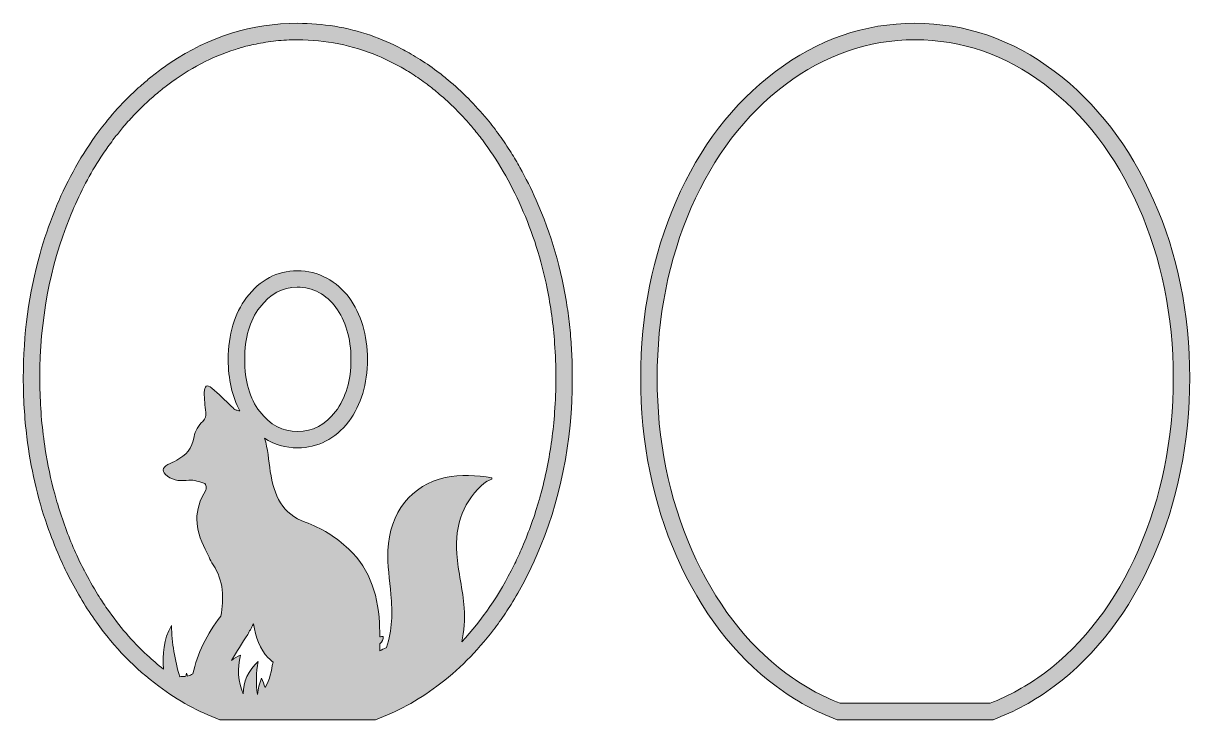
# Model space of a CAD drawing. Header units: millimetres. Extents: x 124 to 784, y -290 to -30.
# Drawn here: x 453.9 to 666.5, y -156.7 to -29.7 of the extents above; entities that cross this region are included whole.
import ezdxf

# ---------------------------------------------------------------- set-up
doc = ezdxf.new("R2010")
doc.units = ezdxf.units.MM
doc.header["$MEASUREMENT"] = 0
doc.layers.add('Layer 8', color=7, linetype='Continuous')
doc.layers.add('Layer 9', color=7, linetype='Continuous')

msp = doc.modelspace()

# ---------------------------------------------------------------- hatches: boundary and pattern name
at = {"layer": 'Layer 8'}
h = msp.add_hatch(color=2, dxfattribs=at)
h.dxf.hatch_style = 2
edge = h.paths.add_edge_path()
edge.add_spline(control_points=[(616.46, -29.72), (607.26, -29.72), (598.77, -32.65), (591.01, -38.52), (583.25, -44.39), (577.22, -52.26), (572.92, -62.13), (568.61, -72.11), (566.46, -82.85), (566.46, -94.37), (566.46, -106.16), (568.65, -117.04), (573.04, -127.02), (577.48, -137.06), (583.51, -144.93), (591.14, -150.63), (594.69, -153.28), (598.4, -155.29), (602.26, -156.72), (602.26, -156.72), (630.69, -156.72), (630.69, -156.72), (634.56, -155.29), (638.28, -153.28), (641.85, -150.63), (649.57, -144.82), (655.6, -136.92), (659.95, -126.94), (664.34, -116.96), (666.54, -106.1), (666.54, -94.37), (666.54, -82.58), (664.34, -71.78), (659.95, -61.96), (655.6, -52.09), (649.57, -44.25), (641.85, -38.44), (634.14, -32.63), (625.67, -29.72), (616.46, -29.72), (616.46, -29.72), (616.46, -29.72), (616.46, -29.72)], knot_values=[0, 0, 0, 0, 1, 1, 1, 2, 2, 2, 3, 3, 3, 4, 4, 4, 5, 5, 5, 6, 6, 6, 7, 7, 7, 8, 8, 8, 9, 9, 9, 10, 10, 10, 11, 11, 11, 12, 12, 12, 13, 13, 13, 14, 14, 14, 14], degree=3, periodic=1)
edge = h.paths.add_edge_path()
edge.add_spline(control_points=[(616.46, -32.72), (624.96, -32.72), (632.9, -35.45), (640.05, -40.83), (647.31, -46.31), (653.09, -53.82), (657.21, -63.19), (661.41, -72.57), (663.54, -83.06), (663.54, -94.37), (663.54, -105.63), (661.41, -116.18), (657.2, -125.74), (653.08, -135.19), (647.31, -142.76), (640.06, -148.23), (636.94, -150.54), (633.6, -152.39), (630.14, -153.72), (630.14, -153.72), (602.81, -153.72), (602.81, -153.72), (599.35, -152.39), (596.03, -150.54), (592.94, -148.23), (585.76, -142.86), (579.99, -135.32), (575.79, -125.82), (571.59, -116.27), (569.46, -105.69), (569.46, -94.37), (569.46, -83.32), (571.55, -72.87), (575.67, -63.33), (579.74, -53.98), (585.52, -46.44), (592.82, -40.91), (600.01, -35.48), (607.97, -32.72), (616.46, -32.72)], knot_values=[0, 0, 0, 0, 0.352778, 0.352778, 0.352778, 0.705556, 0.705556, 0.705556, 1.058333, 1.058333, 1.058333, 1.411111, 1.411111, 1.411111, 1.763889, 1.763889, 1.763889, 2.116667, 2.116667, 2.116667, 2.469444, 2.469444, 2.469444, 2.822222, 2.822222, 2.822222, 3.175, 3.175, 3.175, 3.527778, 3.527778, 3.527778, 3.880556, 3.880556, 3.880556, 4.233333, 4.233333, 4.233333, 4.586111, 4.586111, 4.586111, 4.586111], degree=3, periodic=0)
edge.add_line((616.46, -32.72), (616.46, -32.72))
at = {"layer": 'Layer 9'}
h = msp.add_hatch(color=1, dxfattribs=at)
h.dxf.hatch_style = 2
edge = h.paths.add_edge_path()
edge.add_spline(control_points=[(553.98, -92.17), (553.96, -91.44), (553.93, -90.72), (553.9, -90), (553.83, -88.55), (553.73, -87.13), (553.59, -85.71), (553.45, -84.3), (553.28, -82.9), (553.08, -81.52), (552.05, -74.62), (550.16, -68.1), (547.42, -61.96), (546.5, -59.89), (545.51, -57.91), (544.45, -56.02), (543.93, -55.09), (543.4, -54.18), (542.85, -53.3), (542.51, -52.77), (542.16, -52.24), (541.81, -51.71), (541.11, -50.67), (540.38, -49.66), (539.63, -48.68), (539.25, -48.19), (538.87, -47.71), (538.48, -47.23), (536.3, -44.58), (533.9, -42.18), (531.3, -40.02), (530.65, -39.48), (530, -38.95), (529.32, -38.44), (528.17, -37.57), (527.01, -36.78), (525.83, -36.05), (525.3, -35.72), (524.77, -35.41), (524.24, -35.1), (523.79, -34.85), (523.33, -34.6), (522.87, -34.36), (521.02, -33.39), (519.12, -32.56), (517.19, -31.9), (512.95, -30.45), (508.54, -29.72), (503.93, -29.72), (495.6, -29.72), (487.86, -32.13), (480.71, -36.94), (479.96, -37.44), (479.22, -37.96), (478.48, -38.52), (478.13, -38.79), (477.79, -39.06), (477.44, -39.33), (476.79, -39.85), (476.14, -40.39), (475.52, -40.94), (474.65, -41.7), (473.8, -42.48), (472.99, -43.3), (471.69, -44.58), (470.46, -45.94), (469.29, -47.37), (468.9, -47.85), (468.51, -48.33), (468.14, -48.82), (465.12, -52.76), (462.54, -57.19), (460.38, -62.13), (460.11, -62.75), (459.85, -63.38), (459.6, -64.01), (458.59, -66.53), (457.72, -69.09), (456.98, -71.71), (454.94, -78.9), (453.92, -86.45), (453.92, -94.37), (453.92, -98.05), (454.14, -101.65), (454.57, -105.16), (455.25, -110.77), (456.49, -116.16), (458.27, -121.31), (458.94, -123.25), (459.69, -125.15), (460.51, -127.02), (461.07, -128.28), (461.64, -129.5), (462.25, -130.69), (463.76, -133.65), (465.43, -136.41), (467.25, -138.95), (470.53, -143.53), (474.32, -147.42), (478.61, -150.63), (482.16, -153.28), (485.87, -155.29), (489.73, -156.72), (489.73, -156.72), (518.15, -156.72), (518.15, -156.72), (522.02, -155.29), (525.75, -153.28), (529.32, -150.63), (533.18, -147.72), (536.61, -144.3), (539.63, -140.35), (540.38, -139.36), (541.11, -138.34), (541.81, -137.29), (542.16, -136.76), (542.51, -136.23), (542.85, -135.69), (544.53, -132.98), (546.06, -130.06), (547.42, -126.94), (551.81, -116.96), (554, -106.1), (554, -94.37), (554, -93.63), (553.99, -92.9), (553.98, -92.17)], knot_values=[0, 0, 0, 0, 1, 1, 1, 2, 2, 2, 3, 3, 3, 4, 4, 4, 5, 5, 5, 6, 6, 6, 7, 7, 7, 8, 8, 8, 9, 9, 9, 10, 10, 10, 11, 11, 11, 12, 12, 12, 13, 13, 13, 14, 14, 14, 15, 15, 15, 16, 16, 16, 17, 17, 17, 18, 18, 18, 19, 19, 19, 20, 20, 20, 21, 21, 21, 22, 22, 22, 23, 23, 23, 24, 24, 24, 25, 25, 25, 26, 26, 26, 27, 27, 27, 28, 28, 28, 29, 29, 29, 30, 30, 30, 31, 31, 31, 32, 32, 32, 33, 33, 33, 34, 34, 34, 35, 35, 35, 36, 36, 36, 37, 37, 37, 38, 38, 38, 39, 39, 39, 40, 40, 40, 41, 41, 41, 42, 42, 42, 42], degree=3, periodic=1)
edge = h.paths.add_edge_path()
edge.add_spline(control_points=[(497.03, -100.54), (495.19, -98.13), (494.28, -94.94), (494.28, -91), (494.28, -87.1), (495.19, -83.95), (497.03, -81.54), (498.86, -79.07), (501.14, -77.84), (503.87, -77.84), (505.27, -77.84), (506.59, -78.17), (507.8, -78.82), (509.02, -79.48), (510.05, -80.39), (510.9, -81.54), (511.75, -82.69), (512.43, -84.07), (512.92, -85.69), (513.41, -87.31), (513.65, -89.08), (513.65, -91), (513.65, -94.84), (512.71, -98.02), (510.84, -100.54), (508.96, -102.95), (506.66, -104.16), (503.93, -104.16), (501.2, -104.16), (498.9, -102.95), (497.03, -100.54)], knot_values=[0, 0, 0, 0, 1, 1, 1, 2, 2, 2, 3, 3, 3, 4, 4, 4, 5, 5, 5, 6, 6, 6, 7, 7, 7, 8, 8, 8, 9, 9, 9, 10, 10, 10, 10], degree=3, periodic=1)
edge = h.paths.add_edge_path()
edge.add_spline(control_points=[(494.82, -141.17), (495.15, -140.64), (495.43, -140.07), (495.89, -139.23), (496.31, -141.73), (497.02, -143.82), (498.58, -145.43), (498.86, -145.71), (499.15, -145.96), (499.44, -146.2), (499.44, -146.21), (499.44, -146.22), (499.44, -146.23), (499.08, -147.79), (498.95, -149.41), (498.01, -150.83), (497.79, -150.27), (497.58, -149.7), (497.36, -149.14), (496.93, -150.1), (496.69, -151.11), (496.64, -152.1), (496.61, -152.12), (496.62, -152.12), (496.59, -152.14), (496.3, -150.17), (496.35, -148.12), (496.76, -146.08), (494.97, -147.68), (493.94, -149.9), (494.01, -151.98), (493.04, -149.84), (492.87, -147.35), (493.53, -144.94), (492.93, -145.17), (492.37, -145.5), (491.89, -145.91), (492.87, -144.33), (493.84, -142.75), (494.82, -141.17)], knot_values=[0, 0, 0, 0, 1, 1, 1, 2, 2, 2, 3, 3, 3, 4, 4, 4, 5, 5, 5, 6, 6, 6, 7, 7, 7, 8, 8, 8, 9, 9, 9, 10, 10, 10, 11, 11, 11, 12, 12, 12, 13, 13, 13, 13], degree=3, periodic=1)
edge = h.paths.add_edge_path()
edge.add_spline(control_points=[(550.78, -100.63), (550.53, -104.06), (550.07, -107.42), (549.41, -110.69), (549.05, -112.48), (548.62, -114.24), (548.14, -115.98), (548.04, -116.34), (547.94, -116.71), (547.83, -117.07), (546.95, -120.04), (545.9, -122.93), (544.67, -125.74), (544.24, -126.72), (543.79, -127.67), (543.33, -128.61), (540.72, -133.92), (537.54, -138.58), (533.83, -142.54), (534.32, -140.58), (534.43, -138.49), (534.29, -136.35), (534.07, -133.03), (533.17, -129.77), (532.93, -126.45), (532.56, -121.13), (534.18, -116.63), (538.2, -113.42), (538.53, -113.16), (538.96, -113.04), (539.35, -112.86), (539.35, -112.77), (539.35, -112.69), (539.35, -112.6), (536.51, -112.16), (533.69, -111.92), (530.84, -112.55), (524.74, -113.88), (520.61, -118.95), (520.38, -125.86), (520.29, -128.53), (520.71, -131.22), (520.93, -133.89), (521.2, -137.17), (521.23, -140.41), (520.11, -143.53), (520.1, -143.55), (520.09, -143.57), (520.08, -143.6), (519.68, -143.78), (519.28, -143.97), (518.89, -144.17), (518.89, -143.75), (518.89, -143.33), (518.89, -142.91), (519.35, -142.5), (519.63, -142.05), (519.51, -141.52), (519.3, -141.55), (519.1, -141.58), (518.89, -141.63), (518.89, -141.12), (518.89, -140.6), (518.88, -140.09), (518.76, -134.43), (517.26, -129.42), (513.25, -125.62), (510.89, -123.39), (508.24, -121.72), (505.31, -120.7), (501.17, -119.27), (499.59, -115.82), (498.94, -111.47), (498.64, -109.43), (498.53, -107.29), (497.89, -105.38), (499.7, -106.55), (501.73, -107.16), (503.93, -107.16), (507.57, -107.16), (510.78, -105.51), (513.21, -102.38), (513.21, -102.38), (513.23, -102.36), (513.23, -102.36), (513.23, -102.36), (513.25, -102.33), (513.25, -102.33), (515.51, -99.29), (516.65, -95.48), (516.65, -91), (516.65, -88.8), (516.36, -86.72), (515.79, -84.82), (515.2, -82.88), (514.37, -81.18), (513.31, -79.75), (512.2, -78.25), (510.82, -77.05), (509.23, -76.19), (507.58, -75.29), (505.77, -74.84), (503.87, -74.84), (500.21, -74.84), (497.01, -76.53), (494.63, -79.74), (492.4, -82.67), (491.28, -86.46), (491.28, -91), (491.28, -94.64), (491.99, -97.8), (493.39, -100.41), (493.18, -100.35), (492.96, -100.3), (492.73, -100.26), (492.43, -100.21), (492.15, -99.86), (491.89, -99.61), (490.69, -98.5), (489.55, -97.3), (488.3, -96.27), (487.4, -95.52), (486.92, -95.82), (486.91, -97.05), (486.91, -98.26), (487.03, -99.48), (487.17, -100.68), (487.25, -101.38), (487.14, -101.77), (486.62, -102.31), (485.92, -103.04), (485.2, -104.07), (485.06, -105.07), (484.73, -107.29), (483.53, -108.5), (481.88, -109.41), (481.36, -109.69), (480.8, -109.91), (480.28, -110.21), (479.15, -110.86), (479.15, -111.44), (480.19, -112.28), (481.4, -113.24), (482.7, -113.18), (484.11, -113.04), (485.05, -112.94), (486.05, -113.34), (486.99, -113.66), (487.17, -113.72), (487.37, -114.63), (487.21, -114.87), (484.91, -118.44), (485.16, -122), (487.09, -125.61), (487.59, -126.54), (487.94, -127.59), (488.52, -128.45), (490.48, -131.4), (490.51, -134.58), (489.94, -137.85), (487.39, -141.05), (485.63, -144.69), (484.83, -148.37), (484.53, -148.55), (484.22, -148.68), (483.88, -148.76), (483.8, -148.58), (483.72, -148.41), (483.65, -148.24), (483.62, -148.43), (483.6, -148.62), (483.57, -148.81), (483.34, -148.84), (483.09, -148.87), (482.83, -148.86), (482.7, -148.86), (482.57, -148.87), (482.43, -148.88), (481.54, -145.87), (481.02, -142.73), (480.91, -139.54), (479.48, -142.08), (479.26, -144.81), (479.47, -147.51), (478.44, -146.7), (477.44, -145.84), (476.47, -144.94), (473.81, -142.46), (471.39, -139.64), (469.2, -136.49), (468.63, -135.66), (468.07, -134.81), (467.53, -133.94), (466.64, -132.51), (465.79, -131.01), (465, -129.46), (464.97, -129.4), (464.94, -129.35), (464.91, -129.29), (464.9, -129.27), (464.89, -129.25), (464.88, -129.23), (464.31, -128.12), (463.77, -126.98), (463.26, -125.82), (462.07, -123.11), (461.05, -120.31), (460.19, -117.44), (460, -116.81), (459.82, -116.17), (459.64, -115.53), (458.93, -112.89), (458.36, -110.18), (457.92, -107.42), (457.37, -103.86), (457.04, -100.22), (456.95, -96.48), (456.93, -95.78), (456.92, -95.08), (456.92, -94.37), (456.92, -84.01), (458.76, -74.18), (462.38, -65.13), (462.63, -64.52), (462.88, -63.92), (463.13, -63.33), (464.66, -59.82), (466.43, -56.57), (468.43, -53.58), (468.51, -53.46), (468.59, -53.34), (468.68, -53.22), (469.27, -52.36), (469.87, -51.51), (470.5, -50.69), (471, -50.04), (471.51, -49.41), (472.03, -48.79), (472.67, -48.02), (473.33, -47.28), (474.01, -46.55), (475.29, -45.2), (476.64, -43.92), (478.04, -42.73), (478.77, -42.1), (479.52, -41.49), (480.29, -40.91), (484.18, -37.97), (488.29, -35.83), (492.58, -34.47), (492.98, -34.34), (493.38, -34.22), (493.78, -34.11), (494.75, -33.84), (495.72, -33.61), (496.71, -33.42), (497.94, -33.18), (499.19, -33), (500.45, -32.88), (501.1, -32.82), (501.75, -32.78), (502.41, -32.75), (502.92, -32.73), (503.42, -32.72), (503.93, -32.72), (509.02, -32.72), (513.91, -33.71), (518.55, -35.65), (520.2, -36.34), (521.82, -37.15), (523.41, -38.09), (523.88, -38.36), (524.34, -38.64), (524.8, -38.94), (525.71, -39.53), (526.62, -40.16), (527.51, -40.83), (528.28, -41.41), (529.02, -42.01), (529.74, -42.63), (530.75, -43.48), (531.74, -44.38), (532.68, -45.32), (532.71, -45.34), (532.73, -45.37), (532.75, -45.39), (533.66, -46.3), (534.54, -47.25), (535.38, -48.24), (535.95, -48.89), (536.5, -49.57), (537.04, -50.26), (537.23, -50.5), (537.41, -50.74), (537.6, -50.99), (540.33, -54.62), (542.69, -58.69), (544.68, -63.19), (546.78, -67.88), (548.36, -72.85), (549.41, -78.06), (550.07, -81.31), (550.53, -84.66), (550.78, -88.1), (550.93, -90.16), (551, -92.25), (551, -94.37), (551, -96.48), (550.93, -98.57), (550.78, -100.63)], knot_values=[0, 0, 0, 0, 1, 1, 1, 2, 2, 2, 3, 3, 3, 4, 4, 4, 5, 5, 5, 6, 6, 6, 7, 7, 7, 8, 8, 8, 9, 9, 9, 10, 10, 10, 11, 11, 11, 12, 12, 12, 13, 13, 13, 14, 14, 14, 15, 15, 15, 16, 16, 16, 17, 17, 17, 18, 18, 18, 19, 19, 19, 20, 20, 20, 21, 21, 21, 22, 22, 22, 23, 23, 23, 24, 24, 24, 25, 25, 25, 26, 26, 26, 27, 27, 27, 28, 28, 28, 29, 29, 29, 30, 30, 30, 31, 31, 31, 32, 32, 32, 33, 33, 33, 34, 34, 34, 35, 35, 35, 36, 36, 36, 37, 37, 37, 38, 38, 38, 39, 39, 39, 40, 40, 40, 41, 41, 41, 42, 42, 42, 43, 43, 43, 44, 44, 44, 45, 45, 45, 46, 46, 46, 47, 47, 47, 48, 48, 48, 49, 49, 49, 50, 50, 50, 51, 51, 51, 52, 52, 52, 53, 53, 53, 54, 54, 54, 55, 55, 55, 56, 56, 56, 57, 57, 57, 58, 58, 58, 59, 59, 59, 60, 60, 60, 61, 61, 61, 62, 62, 62, 63, 63, 63, 64, 64, 64, 65, 65, 65, 66, 66, 66, 67, 67, 67, 68, 68, 68, 69, 69, 69, 70, 70, 70, 71, 71, 71, 72, 72, 72, 73, 73, 73, 74, 74, 74, 75, 75, 75, 76, 76, 76, 77, 77, 77, 78, 78, 78, 79, 79, 79, 80, 80, 80, 81, 81, 81, 82, 82, 82, 83, 83, 83, 84, 84, 84, 85, 85, 85, 86, 86, 86, 87, 87, 87, 88, 88, 88, 89, 89, 89, 90, 90, 90, 91, 91, 91, 92, 92, 92, 93, 93, 93, 94, 94, 94, 95, 95, 95, 96, 96, 96, 97, 97, 97, 98, 98, 98, 99, 99, 99, 100, 100, 100, 101, 101, 101, 102, 102, 102, 103, 103, 103, 103], degree=3, periodic=1)

# ---------------------------------------------------------------- linework, layer by layer
at = {"layer": 'Layer 8', "lineweight": 0}
for points, knots in [([(616.46, -29.72), (607.26, -29.72), (598.77, -32.65), (591.01, -38.52), (583.25, -44.39), (577.22, -52.26), (572.92, -62.13), (568.61, -72.11), (566.46, -82.85), (566.46, -94.37), (566.46, -106.16), (568.65, -117.04), (573.04, -127.02), (577.48, -137.06), (583.51, -144.93), (591.14, -150.63), (594.69, -153.28), (598.4, -155.29), (602.26, -156.72), (602.26, -156.72), (630.69, -156.72), (630.69, -156.72), (634.56, -155.29), (638.28, -153.28), (641.85, -150.63), (649.57, -144.82), (655.6, -136.92), (659.95, -126.94), (664.34, -116.96), (666.54, -106.1), (666.54, -94.37), (666.54, -82.58), (664.34, -71.78), (659.95, -61.96), (655.6, -52.09), (649.57, -44.25), (641.85, -38.44), (634.14, -32.63), (625.67, -29.72), (616.46, -29.72), (616.46, -29.72), (616.46, -29.72), (616.46, -29.72)], [0, 0, 0, 0, 1, 1, 1, 2, 2, 2, 3, 3, 3, 4, 4, 4, 5, 5, 5, 6, 6, 6, 7, 7, 7, 8, 8, 8, 9, 9, 9, 10, 10, 10, 11, 11, 11, 12, 12, 12, 13, 13, 13, 14, 14, 14, 14]), ([(616.46, -32.72), (624.96, -32.72), (632.9, -35.45), (640.05, -40.83), (647.31, -46.31), (653.09, -53.82), (657.21, -63.19), (661.41, -72.57), (663.54, -83.06), (663.54, -94.37), (663.54, -105.63), (661.41, -116.18), (657.2, -125.74), (653.08, -135.19), (647.31, -142.76), (640.06, -148.23), (636.94, -150.54), (633.6, -152.39), (630.14, -153.72), (630.14, -153.72), (602.81, -153.72), (602.81, -153.72), (599.35, -152.39), (596.03, -150.54), (592.94, -148.23), (585.76, -142.86), (579.99, -135.32), (575.79, -125.82), (571.59, -116.27), (569.46, -105.69), (569.46, -94.37), (569.46, -83.32), (571.55, -72.87), (575.67, -63.33), (579.74, -53.98), (585.52, -46.44), (592.82, -40.91), (600.01, -35.48), (607.97, -32.72), (616.46, -32.72)], [0, 0, 0, 0, 1, 1, 1, 2, 2, 2, 3, 3, 3, 4, 4, 4, 5, 5, 5, 6, 6, 6, 7, 7, 7, 8, 8, 8, 9, 9, 9, 10, 10, 10, 11, 11, 11, 12, 12, 12, 13, 13, 13, 13])]:
    msp.add_open_spline(points, degree=3, knots=knots, dxfattribs=at)
at = {"layer": 'Layer 9', "lineweight": 0}
for points, knots in [([(553.98, -92.17), (553.96, -91.44), (553.93, -90.72), (553.9, -90), (553.83, -88.55), (553.73, -87.13), (553.59, -85.71), (553.45, -84.3), (553.28, -82.9), (553.08, -81.52), (552.05, -74.62), (550.16, -68.1), (547.42, -61.96), (546.5, -59.89), (545.51, -57.91), (544.45, -56.02), (543.93, -55.09), (543.4, -54.18), (542.85, -53.3), (542.51, -52.77), (542.16, -52.24), (541.81, -51.71), (541.11, -50.67), (540.38, -49.66), (539.63, -48.68), (539.25, -48.19), (538.87, -47.71), (538.48, -47.23), (536.3, -44.58), (533.9, -42.18), (531.3, -40.02), (530.65, -39.48), (530, -38.95), (529.32, -38.44), (528.17, -37.57), (527.01, -36.78), (525.83, -36.05), (525.3, -35.72), (524.77, -35.41), (524.24, -35.1), (523.79, -34.85), (523.33, -34.6), (522.87, -34.36), (521.02, -33.39), (519.12, -32.56), (517.19, -31.9), (512.95, -30.45), (508.54, -29.72), (503.93, -29.72), (495.6, -29.72), (487.86, -32.13), (480.71, -36.94), (479.96, -37.44), (479.22, -37.96), (478.48, -38.52), (478.13, -38.79), (477.79, -39.06), (477.44, -39.33), (476.79, -39.85), (476.14, -40.39), (475.52, -40.94), (474.65, -41.7), (473.8, -42.48), (472.99, -43.3), (471.69, -44.58), (470.46, -45.94), (469.29, -47.37), (468.9, -47.85), (468.51, -48.33), (468.14, -48.82), (465.12, -52.76), (462.54, -57.19), (460.38, -62.13), (460.11, -62.75), (459.85, -63.38), (459.6, -64.01), (458.59, -66.53), (457.72, -69.09), (456.98, -71.71), (454.94, -78.9), (453.92, -86.45), (453.92, -94.37), (453.92, -98.05), (454.14, -101.65), (454.57, -105.16), (455.25, -110.77), (456.49, -116.16), (458.27, -121.31), (458.94, -123.25), (459.69, -125.15), (460.51, -127.02), (461.07, -128.28), (461.64, -129.5), (462.25, -130.69), (463.76, -133.65), (465.43, -136.41), (467.25, -138.95), (470.53, -143.53), (474.32, -147.42), (478.61, -150.63), (482.16, -153.28), (485.87, -155.29), (489.73, -156.72), (489.73, -156.72), (518.15, -156.72), (518.15, -156.72), (522.02, -155.29), (525.75, -153.28), (529.32, -150.63), (533.18, -147.72), (536.61, -144.3), (539.63, -140.35), (540.38, -139.36), (541.11, -138.34), (541.81, -137.29), (542.16, -136.76), (542.51, -136.23), (542.85, -135.69), (544.53, -132.98), (546.06, -130.06), (547.42, -126.94), (551.81, -116.96), (554, -106.1), (554, -94.37), (554, -93.63), (553.99, -92.9), (553.98, -92.17)], [0, 0, 0, 0, 1, 1, 1, 2, 2, 2, 3, 3, 3, 4, 4, 4, 5, 5, 5, 6, 6, 6, 7, 7, 7, 8, 8, 8, 9, 9, 9, 10, 10, 10, 11, 11, 11, 12, 12, 12, 13, 13, 13, 14, 14, 14, 15, 15, 15, 16, 16, 16, 17, 17, 17, 18, 18, 18, 19, 19, 19, 20, 20, 20, 21, 21, 21, 22, 22, 22, 23, 23, 23, 24, 24, 24, 25, 25, 25, 26, 26, 26, 27, 27, 27, 28, 28, 28, 29, 29, 29, 30, 30, 30, 31, 31, 31, 32, 32, 32, 33, 33, 33, 34, 34, 34, 35, 35, 35, 36, 36, 36, 37, 37, 37, 38, 38, 38, 39, 39, 39, 40, 40, 40, 41, 41, 41, 42, 42, 42, 42]), ([(550.78, -100.63), (550.53, -104.06), (550.07, -107.42), (549.41, -110.69), (549.05, -112.48), (548.62, -114.24), (548.14, -115.98), (548.04, -116.34), (547.94, -116.71), (547.83, -117.07), (546.95, -120.04), (545.9, -122.93), (544.67, -125.74), (544.24, -126.72), (543.79, -127.67), (543.33, -128.61), (540.72, -133.92), (537.54, -138.58), (533.83, -142.54), (534.32, -140.58), (534.43, -138.49), (534.29, -136.35), (534.07, -133.03), (533.17, -129.77), (532.93, -126.45), (532.56, -121.13), (534.18, -116.63), (538.2, -113.42), (538.53, -113.16), (538.96, -113.04), (539.35, -112.86), (539.35, -112.77), (539.35, -112.69), (539.35, -112.6), (536.51, -112.16), (533.69, -111.92), (530.84, -112.55), (524.74, -113.88), (520.61, -118.95), (520.38, -125.86), (520.29, -128.53), (520.71, -131.22), (520.93, -133.89), (521.2, -137.17), (521.23, -140.41), (520.11, -143.53), (520.1, -143.55), (520.09, -143.57), (520.08, -143.6), (519.68, -143.78), (519.28, -143.97), (518.89, -144.17), (518.89, -143.75), (518.89, -143.33), (518.89, -142.91), (519.35, -142.5), (519.63, -142.05), (519.51, -141.52), (519.3, -141.55), (519.1, -141.58), (518.89, -141.63), (518.89, -141.12), (518.89, -140.6), (518.88, -140.09), (518.76, -134.43), (517.26, -129.42), (513.25, -125.62), (510.89, -123.39), (508.24, -121.72), (505.31, -120.7), (501.17, -119.27), (499.59, -115.82), (498.94, -111.47), (498.64, -109.43), (498.53, -107.29), (497.89, -105.38), (499.7, -106.55), (501.73, -107.16), (503.93, -107.16), (507.57, -107.16), (510.78, -105.51), (513.21, -102.38), (513.21, -102.38), (513.23, -102.36), (513.23, -102.36), (513.23, -102.36), (513.25, -102.33), (513.25, -102.33), (515.51, -99.29), (516.65, -95.48), (516.65, -91), (516.65, -88.8), (516.36, -86.72), (515.79, -84.82), (515.2, -82.88), (514.37, -81.18), (513.31, -79.75), (512.2, -78.25), (510.82, -77.05), (509.23, -76.19), (507.58, -75.29), (505.77, -74.84), (503.87, -74.84), (500.21, -74.84), (497.01, -76.53), (494.63, -79.74), (492.4, -82.67), (491.28, -86.46), (491.28, -91), (491.28, -94.64), (491.99, -97.8), (493.39, -100.41), (493.18, -100.35), (492.96, -100.3), (492.73, -100.26), (492.43, -100.21), (492.15, -99.86), (491.89, -99.61), (490.69, -98.5), (489.55, -97.3), (488.3, -96.27), (487.4, -95.52), (486.92, -95.82), (486.91, -97.05), (486.91, -98.26), (487.03, -99.48), (487.17, -100.68), (487.25, -101.38), (487.14, -101.77), (486.62, -102.31), (485.92, -103.04), (485.2, -104.07), (485.06, -105.07), (484.73, -107.29), (483.53, -108.5), (481.88, -109.41), (481.36, -109.69), (480.8, -109.91), (480.28, -110.21), (479.15, -110.86), (479.15, -111.44), (480.19, -112.28), (481.4, -113.24), (482.7, -113.18), (484.11, -113.04), (485.05, -112.94), (486.05, -113.34), (486.99, -113.66), (487.17, -113.72), (487.37, -114.63), (487.21, -114.87), (484.91, -118.44), (485.16, -122), (487.09, -125.61), (487.59, -126.54), (487.94, -127.59), (488.52, -128.45), (490.48, -131.4), (490.51, -134.58), (489.94, -137.85), (487.39, -141.05), (485.63, -144.69), (484.83, -148.37), (484.53, -148.55), (484.22, -148.68), (483.88, -148.76), (483.8, -148.58), (483.72, -148.41), (483.65, -148.24), (483.62, -148.43), (483.6, -148.62), (483.57, -148.81), (483.34, -148.84), (483.09, -148.87), (482.83, -148.86), (482.7, -148.86), (482.57, -148.87), (482.43, -148.88), (481.54, -145.87), (481.02, -142.73), (480.91, -139.54), (479.48, -142.08), (479.26, -144.81), (479.47, -147.51), (478.44, -146.7), (477.44, -145.84), (476.47, -144.94), (473.81, -142.46), (471.39, -139.64), (469.2, -136.49), (468.63, -135.66), (468.07, -134.81), (467.53, -133.94), (466.64, -132.51), (465.79, -131.01), (465, -129.46), (464.97, -129.4), (464.94, -129.35), (464.91, -129.29), (464.9, -129.27), (464.89, -129.25), (464.88, -129.23), (464.31, -128.12), (463.77, -126.98), (463.26, -125.82), (462.07, -123.11), (461.05, -120.31), (460.19, -117.44), (460, -116.81), (459.82, -116.17), (459.64, -115.53), (458.93, -112.89), (458.36, -110.18), (457.92, -107.42), (457.37, -103.86), (457.04, -100.22), (456.95, -96.48), (456.93, -95.78), (456.92, -95.08), (456.92, -94.37), (456.92, -84.01), (458.76, -74.18), (462.38, -65.13), (462.63, -64.52), (462.88, -63.92), (463.13, -63.33), (464.66, -59.82), (466.43, -56.57), (468.43, -53.58), (468.51, -53.46), (468.59, -53.34), (468.68, -53.22), (469.27, -52.36), (469.87, -51.51), (470.5, -50.69), (471, -50.04), (471.51, -49.41), (472.03, -48.79), (472.67, -48.02), (473.33, -47.28), (474.01, -46.55), (475.29, -45.2), (476.64, -43.92), (478.04, -42.73), (478.77, -42.1), (479.52, -41.49), (480.29, -40.91), (484.18, -37.97), (488.29, -35.83), (492.58, -34.47), (492.98, -34.34), (493.38, -34.22), (493.78, -34.11), (494.75, -33.84), (495.72, -33.61), (496.71, -33.42), (497.94, -33.18), (499.19, -33), (500.45, -32.88), (501.1, -32.82), (501.75, -32.78), (502.41, -32.75), (502.92, -32.73), (503.42, -32.72), (503.93, -32.72), (509.02, -32.72), (513.91, -33.71), (518.55, -35.65), (520.2, -36.34), (521.82, -37.15), (523.41, -38.09), (523.88, -38.36), (524.34, -38.64), (524.8, -38.94), (525.71, -39.53), (526.62, -40.16), (527.51, -40.83), (528.28, -41.41), (529.02, -42.01), (529.74, -42.63), (530.75, -43.48), (531.74, -44.38), (532.68, -45.32), (532.71, -45.34), (532.73, -45.37), (532.75, -45.39), (533.66, -46.3), (534.54, -47.25), (535.38, -48.24), (535.95, -48.89), (536.5, -49.57), (537.04, -50.26), (537.23, -50.5), (537.41, -50.74), (537.6, -50.99), (540.33, -54.62), (542.69, -58.69), (544.68, -63.19), (546.78, -67.88), (548.36, -72.85), (549.41, -78.06), (550.07, -81.31), (550.53, -84.66), (550.78, -88.1), (550.93, -90.16), (551, -92.25), (551, -94.37), (551, -96.48), (550.93, -98.57), (550.78, -100.63)], [0, 0, 0, 0, 1, 1, 1, 2, 2, 2, 3, 3, 3, 4, 4, 4, 5, 5, 5, 6, 6, 6, 7, 7, 7, 8, 8, 8, 9, 9, 9, 10, 10, 10, 11, 11, 11, 12, 12, 12, 13, 13, 13, 14, 14, 14, 15, 15, 15, 16, 16, 16, 17, 17, 17, 18, 18, 18, 19, 19, 19, 20, 20, 20, 21, 21, 21, 22, 22, 22, 23, 23, 23, 24, 24, 24, 25, 25, 25, 26, 26, 26, 27, 27, 27, 28, 28, 28, 29, 29, 29, 30, 30, 30, 31, 31, 31, 32, 32, 32, 33, 33, 33, 34, 34, 34, 35, 35, 35, 36, 36, 36, 37, 37, 37, 38, 38, 38, 39, 39, 39, 40, 40, 40, 41, 41, 41, 42, 42, 42, 43, 43, 43, 44, 44, 44, 45, 45, 45, 46, 46, 46, 47, 47, 47, 48, 48, 48, 49, 49, 49, 50, 50, 50, 51, 51, 51, 52, 52, 52, 53, 53, 53, 54, 54, 54, 55, 55, 55, 56, 56, 56, 57, 57, 57, 58, 58, 58, 59, 59, 59, 60, 60, 60, 61, 61, 61, 62, 62, 62, 63, 63, 63, 64, 64, 64, 65, 65, 65, 66, 66, 66, 67, 67, 67, 68, 68, 68, 69, 69, 69, 70, 70, 70, 71, 71, 71, 72, 72, 72, 73, 73, 73, 74, 74, 74, 75, 75, 75, 76, 76, 76, 77, 77, 77, 78, 78, 78, 79, 79, 79, 80, 80, 80, 81, 81, 81, 82, 82, 82, 83, 83, 83, 84, 84, 84, 85, 85, 85, 86, 86, 86, 87, 87, 87, 88, 88, 88, 89, 89, 89, 90, 90, 90, 91, 91, 91, 92, 92, 92, 93, 93, 93, 94, 94, 94, 95, 95, 95, 96, 96, 96, 97, 97, 97, 98, 98, 98, 99, 99, 99, 100, 100, 100, 101, 101, 101, 102, 102, 102, 103, 103, 103, 103]), ([(497.03, -100.54), (495.19, -98.13), (494.28, -94.94), (494.28, -91), (494.28, -87.1), (495.19, -83.95), (497.03, -81.54), (498.86, -79.07), (501.14, -77.84), (503.87, -77.84), (505.27, -77.84), (506.59, -78.17), (507.8, -78.82), (509.02, -79.48), (510.05, -80.39), (510.9, -81.54), (511.75, -82.69), (512.43, -84.07), (512.92, -85.69), (513.41, -87.31), (513.65, -89.08), (513.65, -91), (513.65, -94.84), (512.71, -98.02), (510.84, -100.54), (508.96, -102.95), (506.66, -104.16), (503.93, -104.16), (501.2, -104.16), (498.9, -102.95), (497.03, -100.54)], [0, 0, 0, 0, 1, 1, 1, 2, 2, 2, 3, 3, 3, 4, 4, 4, 5, 5, 5, 6, 6, 6, 7, 7, 7, 8, 8, 8, 9, 9, 9, 10, 10, 10, 10]), ([(494.82, -141.17), (495.15, -140.64), (495.43, -140.07), (495.89, -139.23), (496.31, -141.73), (497.02, -143.82), (498.58, -145.43), (498.86, -145.71), (499.15, -145.96), (499.44, -146.2), (499.44, -146.21), (499.44, -146.22), (499.44, -146.23), (499.08, -147.79), (498.95, -149.41), (498.01, -150.83), (497.79, -150.27), (497.58, -149.7), (497.36, -149.14), (496.93, -150.1), (496.69, -151.11), (496.64, -152.1), (496.61, -152.12), (496.62, -152.12), (496.59, -152.14), (496.3, -150.17), (496.35, -148.12), (496.76, -146.08), (494.97, -147.68), (493.94, -149.9), (494.01, -151.98), (493.04, -149.84), (492.87, -147.35), (493.53, -144.94), (492.93, -145.17), (492.37, -145.5), (491.89, -145.91), (492.87, -144.33), (493.84, -142.75), (494.82, -141.17)], [0, 0, 0, 0, 1, 1, 1, 2, 2, 2, 3, 3, 3, 4, 4, 4, 5, 5, 5, 6, 6, 6, 7, 7, 7, 8, 8, 8, 9, 9, 9, 10, 10, 10, 11, 11, 11, 12, 12, 12, 13, 13, 13, 13])]:
    msp.add_open_spline(points, degree=3, knots=knots, dxfattribs=at)

doc.saveas('drawing.dxf')
